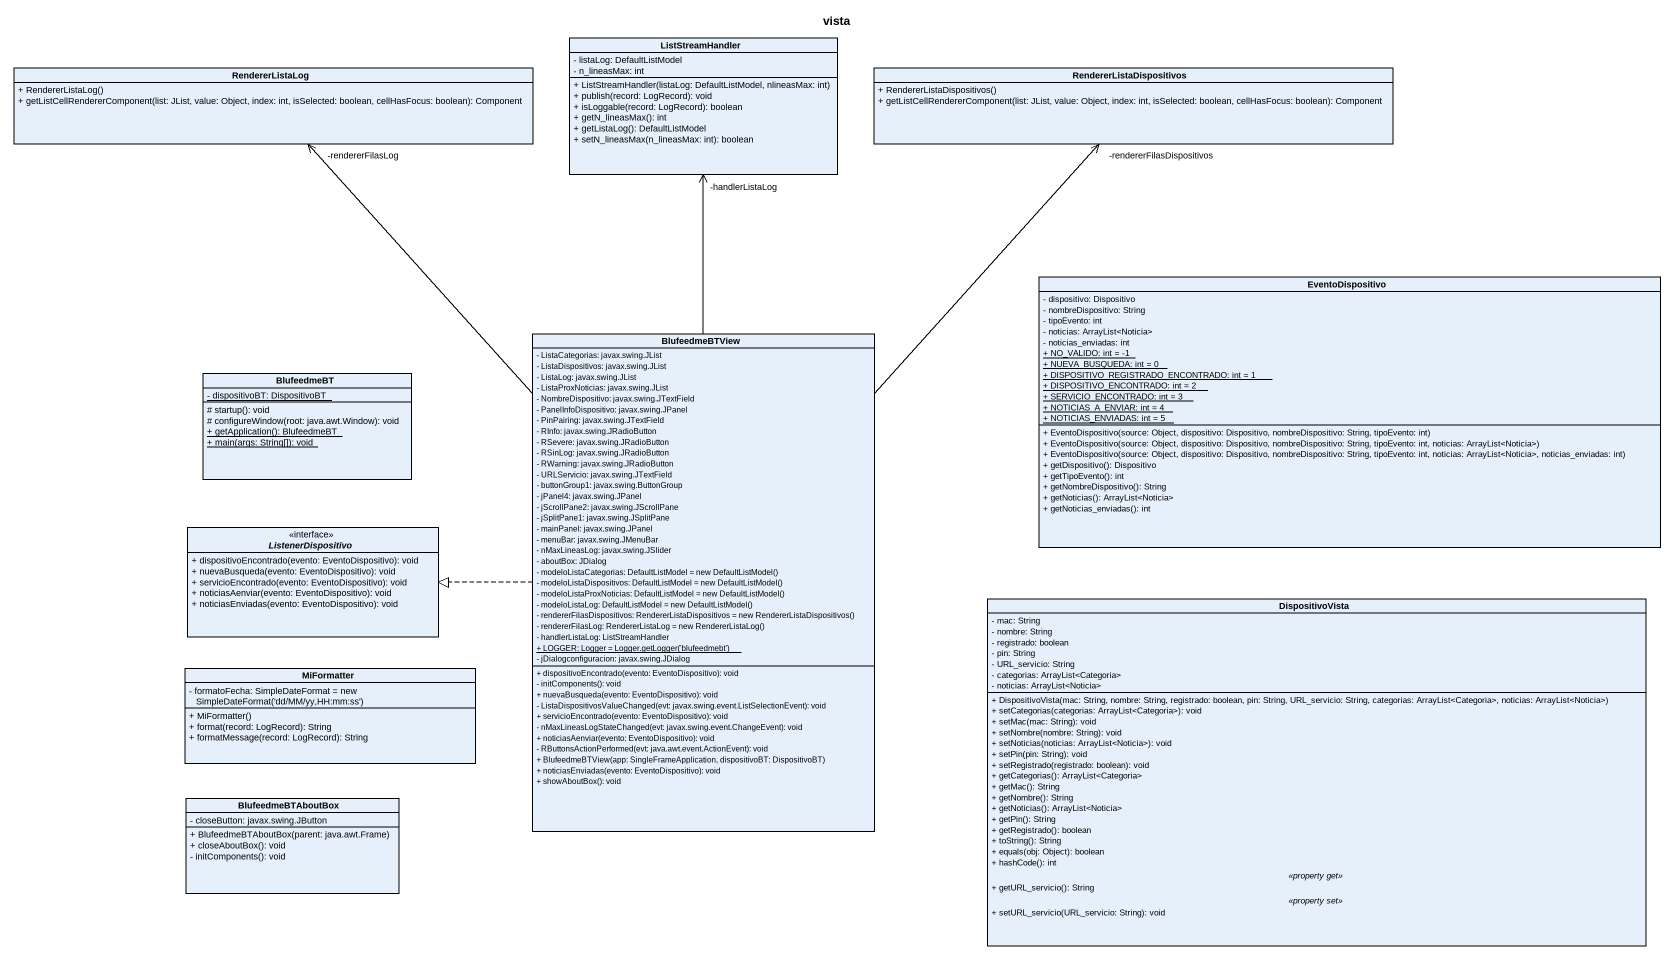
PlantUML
@startuml
title vista
hide circle
hide empty members
skinparam classAttributeIconSize 0
class RendererListaLog {
  + RendererListaLog()
  + getListCellRendererComponent(list: JList, value: Object, index: int, isSelected: boolean, cellHasFocus: boolean): Component
}
class ListStreamHandler {
  - listaLog: DefaultListModel
  - n_lineasMax: int
  + ListStreamHandler(listaLog: DefaultListModel, nlineasMax: int)
  + publish(record: LogRecord): void
  + isLoggable(record: LogRecord): boolean
  + getN_lineasMax(): int
  + getListaLog(): DefaultListModel
  + setN_lineasMax(n_lineasMax: int): boolean
}
class RendererListaDispositivos {
  + RendererListaDispositivos()
  + getListCellRendererComponent(list: JList, value: Object, index: int, isSelected: boolean, cellHasFocus: boolean): Component
}
class EventoDispositivo {
  - dispositivo: Dispositivo
  - nombreDispositivo: String
  - tipoEvento: int
  - noticias: ArrayList<Noticia>
  - noticias_enviadas: int
  {static} + NO_VALIDO: int = -1
  {static} + NUEVA_BUSQUEDA: int = 0
  {static} + DISPOSITIVO_REGISTRADO_ENCONTRADO: int = 1
  {static} + DISPOSITIVO_ENCONTRADO: int = 2
  {static} + SERVICIO_ENCONTRADO: int = 3
  {static} + NOTICIAS_A_ENVIAR: int = 4
  {static} + NOTICIAS_ENVIADAS: int = 5
  + EventoDispositivo(source: Object, dispositivo: Dispositivo, nombreDispositivo: String, tipoEvento: int)
  + EventoDispositivo(source: Object, dispositivo: Dispositivo, nombreDispositivo: String, tipoEvento: int, noticias: ArrayList<Noticia>)
  + EventoDispositivo(source: Object, dispositivo: Dispositivo, nombreDispositivo: String, tipoEvento: int, noticias: ArrayList<Noticia>, noticias_enviadas: int)
  + getDispositivo(): Dispositivo
  + getTipoEvento(): int
  + getNombreDispositivo(): String
  + getNoticias(): ArrayList<Noticia>
  + getNoticias_enviadas(): int
}
class BlufeedmeBTView {
  - ListaCategorias: javax.swing.JList
  - ListaDispositivos: javax.swing.JList
  - ListaLog: javax.swing.JList
  - ListaProxNoticias: javax.swing.JList
  - NombreDispositivo: javax.swing.JTextField
  - PanelInfoDispositivo: javax.swing.JPanel
  - PinPairing: javax.swing.JTextField
  - RInfo: javax.swing.JRadioButton
  - RSevere: javax.swing.JRadioButton
  - RSinLog: javax.swing.JRadioButton
  - RWarning: javax.swing.JRadioButton
  - URLServicio: javax.swing.JTextField
  - buttonGroup1: javax.swing.ButtonGroup
  - jPanel4: javax.swing.JPanel
  - jScrollPane2: javax.swing.JScrollPane
  - jSplitPane1: javax.swing.JSplitPane
  - mainPanel: javax.swing.JPanel
  - menuBar: javax.swing.JMenuBar
  - nMaxLineasLog: javax.swing.JSlider
  - aboutBox: JDialog
  {field} - modeloListaCategorias: DefaultListModel = new DefaultListModel()
  {field} - modeloListaDispositivos: DefaultListModel = new DefaultListModel()
  {field} - modeloListaProxNoticias: DefaultListModel = new DefaultListModel()
  {field} - modeloListaLog: DefaultListModel = new DefaultListModel()
  {field} - rendererFilasDispositivos: RendererListaDispositivos = new RendererListaDispositivos()
  {field} - rendererFilasLog: RendererListaLog = new RendererListaLog()
  - handlerListaLog: ListStreamHandler
  {static} {field} + LOGGER: Logger = Logger.getLogger('blufeedmebt')
  - jDialogconfiguracion: javax.swing.JDialog
  + dispositivoEncontrado(evento: EventoDispositivo): void
  - initComponents(): void
  + nuevaBusqueda(evento: EventoDispositivo): void
  - ListaDispositivosValueChanged(evt: javax.swing.event.ListSelectionEvent): void
  + servicioEncontrado(evento: EventoDispositivo): void
  - nMaxLineasLogStateChanged(evt: javax.swing.event.ChangeEvent): void
  + noticiasAenviar(evento: EventoDispositivo): void
  - RButtonsActionPerformed(evt: java.awt.event.ActionEvent): void
  + BlufeedmeBTView(app: SingleFrameApplication, dispositivoBT: DispositivoBT)
  + noticiasEnviadas(evento: EventoDispositivo): void
  + showAboutBox(): void
}
class BlufeedmeBT {
  {static} - dispositivoBT: DispositivoBT
  # startup(): void
  # configureWindow(root: java.awt.Window): void
  {static} + getApplication(): BlufeedmeBT
  {static} + main(args: String[]): void
}
interface ListenerDispositivo <<interface>> {
  + dispositivoEncontrado(evento: EventoDispositivo): void
  + nuevaBusqueda(evento: EventoDispositivo): void
  + servicioEncontrado(evento: EventoDispositivo): void
  + noticiasAenviar(evento: EventoDispositivo): void
  + noticiasEnviadas(evento: EventoDispositivo): void
}
class DispositivoVista {
  - mac: String
  - nombre: String
  - registrado: boolean
  - pin: String
  - URL_servicio: String
  - categorias: ArrayList<Categoria>
  - noticias: ArrayList<Noticia>
  --
  + DispositivoVista(mac: String, nombre: String, registrado: boolean, pin: String, URL_servicio: String, categorias: ArrayList<Categoria>, noticias: ArrayList<Noticia>)
  + setCategorias(categorias: ArrayList<Categoria>): void
  + setMac(mac: String): void
  + setNombre(nombre: String): void
  + setNoticias(noticias: ArrayList<Noticia>): void
  + setPin(pin: String): void
  + setRegistrado(registrado: boolean): void
  + getCategorias(): ArrayList<Categoria>
  + getMac(): String
  + getNombre(): String
  + getNoticias(): ArrayList<Noticia>
  + getPin(): String
  + getRegistrado(): boolean
  + toString(): String
  + equals(obj: Object): boolean
  + hashCode(): int
  .. <<property get>> ..
  + getURL_servicio(): String
  .. <<property set>> ..
  + setURL_servicio(URL_servicio: String): void
}
class MiFormatter {
  {field} - formatoFecha: SimpleDateFormat = new SimpleDateFormat('dd/MM/yy,HH:mm:ss')
  + MiFormatter()
  + format(record: LogRecord): String
  + formatMessage(record: LogRecord): String
}
class BlufeedmeBTAboutBox {
  - closeButton: javax.swing.JButton
  + BlufeedmeBTAboutBox(parent: java.awt.Frame)
  + closeAboutBox(): void
  - initComponents(): void
}
BlufeedmeBTView -up-> "-rendererFilasLog" RendererListaLog
BlufeedmeBTView -up-> "-handlerListaLog" ListStreamHandler
BlufeedmeBTView -up-> "-rendererFilasDispositivos" RendererListaDispositivos
BlufeedmeBTView .left.|> ListenerDispositivo
@enduml
